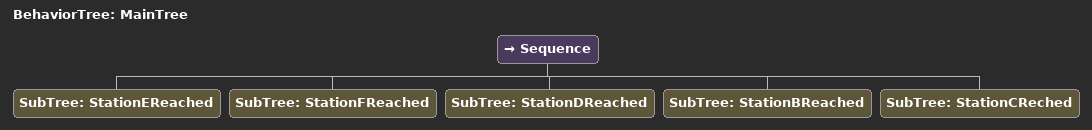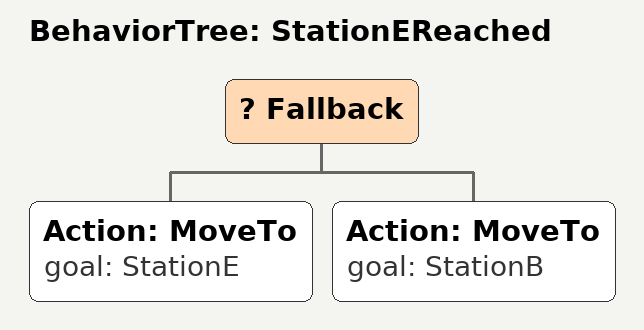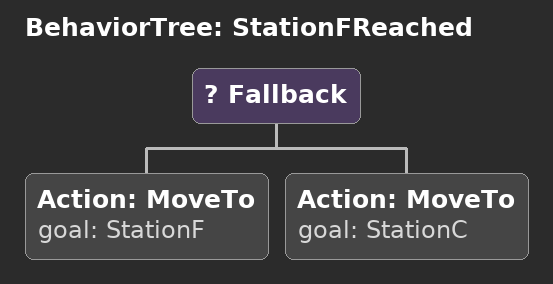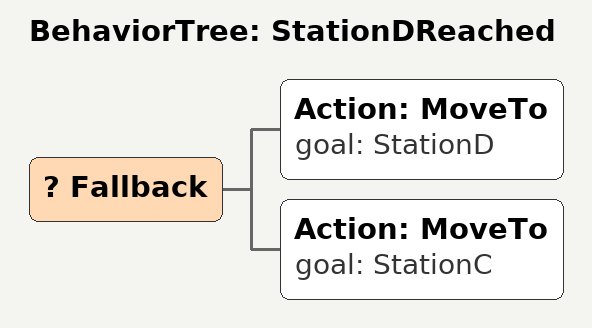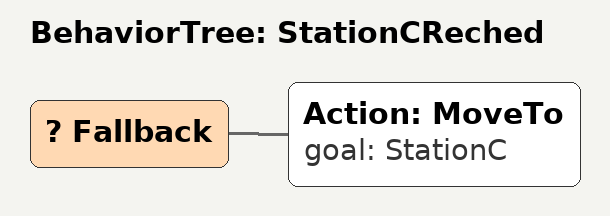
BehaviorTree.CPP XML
<root main_tree_to_execute = "MainTree" >
    <BehaviorTree ID="MainTree">
        <Sequence>
            <SubTree ID="StationEReached" />
            <SubTree ID="StationFReached" />
            <SubTree ID="StationDReached" />
            <SubTree ID="StationBReached" />
            <SubTree ID="StationCReched" />
        </Sequence>
    </BehaviorTree>
   <BehaviorTree ID="StationEReached">
       <Fallback>
           <Action ID="MoveTo" goal="StationE" />
           <Action ID="MoveTo" goal="StationB" />
       </Fallback>
   </BehaviorTree>
   <BehaviorTree ID="StationFReached">
       <Fallback>
           <Action ID="MoveTo" goal="StationF" />
           <Action ID="MoveTo" goal="StationC" />
       </Fallback>
   </BehaviorTree>
   <BehaviorTree ID="StationDReached">
       <Fallback>
           <Action ID="MoveTo" goal="StationD" />
           <Action ID="MoveTo" goal="StationC" />
       </Fallback>
   </BehaviorTree>
   <BehaviorTree ID="StationCReched">
       <Fallback>
           <Action ID="MoveTo" goal="StationC" />
       </Fallback>
   </BehaviorTree>
</root>
